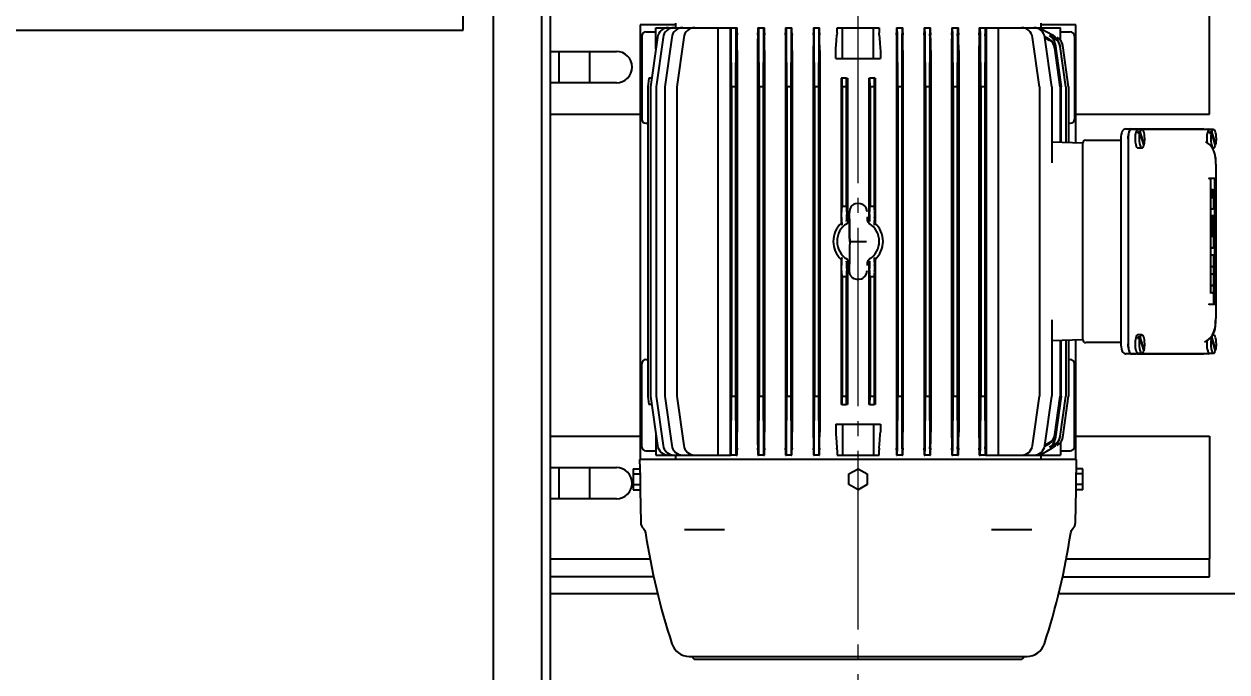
# Model space of a CAD drawing. Header units: millimetres. Extents: x 0 to 55611, y 0 to 32827.
# Drawn here: x 5083 to 5940, y 24090 to 24550 of the extents above; entities that cross this region are included whole.
import ezdxf

# ---------------------------------------------------------------- set-up
doc = ezdxf.new("R2010")
doc.units = ezdxf.units.MM
doc.header["$LTSCALE"] = 10
doc.header["$PDSIZE"] = -1
doc.linetypes.add('SLD-Centrada-trazos-largos', pattern=[19.05, 15.24, -1.27, 1.27, -1.27])
doc.linetypes.add('SLD-Continua', pattern=[0])
doc.layers.add('FIMSA-ACOTACIONES', color=7, linetype='SLD-Continua')
doc.layers.add('STRUC', color=5, linetype='SLD-Continua')
doc.styles.add('1', font='romans.shx', dxfattribs={"height": 125})
doc.dimstyles.new('50', dxfattribs={"dimscale": 0, "dimtxt": 125, "dimasz": 125, "dimexe": 125, "dimexo": 125, "dimgap": 50, "dimtad": 1, "dimdec": 0, "dimlfac": 49.861111, "dimzin": 1, "dimtxsty": '1', "dimcen": 2.5, "dimclrd": 1, "dimclre": 1, "dimadec": 0, "dimazin": 0, "dimtfac": 1, "dimtdec": 0, "dimtmove": 0, "dimatfit": 3, "dimfxl": 1, "dimtzin": 1, "dimarcsym": 0})

# ---------------------------------------------------------------- blocks, each defined once
blk = doc.blocks.new('*D102')
at = {"color": 1, "lineweight": -2, "transparency": 16777216}
for p, q in [((2852.08, 28134.58), (2852.08, 29698.3)), ((14281.61, 24592.91), (14281.61, 29698.3)), ((2977.08, 29573.3), (14156.61, 29573.3))]:
    blk.add_line(p, q, dxfattribs=at)
at = {"color": 1, "transparency": 16777216}
for points in [[(2977.08, 29594.14), (2977.08, 29552.47), (2852.08, 29573.3)], [(14156.61, 29594.14), (14156.61, 29552.47), (14281.61, 29573.3)]]:
    blk.add_solid(points, dxfattribs=at)
at = {"layer": 'Defpoints', "color": 0, "transparency": 16777216}
for p in [(14281.61, 29573.3), (2852.08, 28009.58), (14281.61, 24467.91)]:
    blk.add_point(p, dxfattribs=at)
at = {"color": 0, "transparency": 16777216, "insert": (8566.32, 29748.3), "char_height": 125, "attachment_point": 2, "style": '1'}
blk.add_mtext('11430', dxfattribs=at)

msp = doc.modelspace()

# ---------------------------------------------------------------- linework, layer by layer
at = {"color": 7, "linetype": 'SLD-Continua', "lineweight": 25}
for p, q in [((5395.9, 24546.09), (5395.9, 24766.09)), ((5927.02, 24486.24), (5927.02, 24560.86)), ((4495.9, 24546.09), (5395.9, 24546.09)), ((5522.02, 24549.76), (5522.02, 24240.61)), ((5547.02, 24549.76), (5522.02, 24549.76)), ((5526.02, 24544.76), (5533.02, 24544.76)), ((5533.02, 24532.66), (5533.02, 24547.76)), ((5533.02, 24547.76), (5542.1, 24547.76)), ((5542.1, 24547.76), (5546.1, 24547.76)), ((5546.1, 24547.76), (5552.26, 24547.76)), ((5547.02, 24550.91), (5547.02, 24547.76)), ((5552.26, 24547.76), (5560.8, 24547.76)), ((5560.8, 24547.76), (5577.28, 24547.76)), ((5577.28, 24547.76), (5577.28, 24243.76)), ((5577.28, 24547.76), (5585.85, 24547.76)), ((5585.85, 24547.76), (5585.85, 24243.76)), ((5585.85, 24547.76), (5586.43, 24547.76)), ((5586.43, 24547.76), (5590.22, 24547.76)), ((5590.22, 24547.76), (5590.88, 24547.76)), ((5590.88, 24544.07), (5590.88, 24547.76)), ((5605.56, 24547.76), (5605.56, 24544.07)), ((5605.56, 24547.76), (5606.13, 24547.76)), ((5606.13, 24547.76), (5609.92, 24547.76)), ((5609.92, 24547.76), (5610.38, 24547.76)), ((5610.38, 24544.07), (5610.38, 24547.76)), ((5625.42, 24547.76), (5625.42, 24544.07)), ((5625.42, 24547.76), (5625.83, 24547.76)), ((5625.83, 24547.76), (5629.62, 24547.76)), ((5629.62, 24547.76), (5629.96, 24547.76)), ((5629.96, 24544.07), (5629.96, 24547.76)), ((5645.22, 24547.76), (5645.22, 24544.07)), ((5645.22, 24547.76), (5645.53, 24547.76)), ((5645.53, 24547.76), (5649.32, 24547.76)), ((5649.32, 24547.76), (5649.6, 24547.76)), ((5649.6, 24544.07), (5649.6, 24547.76)), ((5662.04, 24544.07), (5662.04, 24547.76)), ((5662.04, 24547.76), (5666.02, 24547.76)), ((5666.02, 24525.76), (5666.02, 24547.76)), ((5666.02, 24547.76), (5688.02, 24547.76)), ((5688.02, 24525.76), (5688.02, 24547.76)), ((5688.02, 24547.76), (5692.01, 24547.76)), ((5692.01, 24547.76), (5692.01, 24544.07)), ((5704.45, 24547.76), (5704.45, 24544.07)), ((5704.45, 24547.76), (5704.73, 24547.76)), ((5704.73, 24547.76), (5708.52, 24547.76)), ((5708.52, 24547.76), (5708.83, 24547.76)), ((5708.83, 24544.07), (5708.83, 24547.76)), ((5724.09, 24547.76), (5724.09, 24544.07)), ((5724.09, 24547.76), (5724.43, 24547.76)), ((5724.43, 24547.76), (5728.22, 24547.76)), ((5728.22, 24547.76), (5728.63, 24547.76)), ((5728.63, 24544.07), (5728.63, 24547.76)), ((5743.67, 24547.76), (5743.67, 24544.07)), ((5743.67, 24547.76), (5744.13, 24547.76)), ((5744.13, 24547.76), (5747.92, 24547.76)), ((5747.92, 24547.76), (5748.49, 24547.76)), ((5748.49, 24544.07), (5748.49, 24547.76)), ((5763.17, 24547.76), (5763.17, 24544.07)), ((5763.17, 24547.76), (5763.83, 24547.76)), ((5763.83, 24547.76), (5767.62, 24547.76)), ((5767.62, 24547.76), (5768.2, 24547.76)), ((5768.2, 24547.76), (5768.2, 24243.76)), ((5768.2, 24547.76), (5776.77, 24547.76)), ((5776.77, 24547.76), (5776.77, 24243.76)), ((5776.77, 24547.76), (5793.25, 24547.76)), ((5793.25, 24547.76), (5801.99, 24547.76)), ((5802.12, 24547.76), (5806.16, 24547.76)), ((5806.16, 24547.76), (5821.02, 24547.76)), ((5807.02, 24550.91), (5807.02, 24547.76)), ((5832.02, 24549.76), (5807.02, 24549.76)), ((5821.02, 24538.87), (5821.02, 24547.76)), ((5821.02, 24544.76), (5828.02, 24544.76)), ((5832.02, 24465.93), (5832.02, 24549.76)), ((5523.02, 24541.76), (5523.02, 24482.76)), ((5534.18, 24540.87), (5529.24, 24505.76)), ((5538.18, 24540.87), (5533.24, 24505.76)), ((5544.34, 24540.87), (5539.4, 24505.76)), ((5552.88, 24540.87), (5547.94, 24505.76)), ((5586.88, 24505.76), (5586.7, 24540.87)), ((5589.95, 24540.87), (5589.77, 24505.76)), ((5590.88, 24544.07), (5590.89, 24542.77)), ((5605.55, 24542.77), (5605.56, 24544.07)), ((5606.58, 24505.76), (5606.4, 24540.87)), ((5609.65, 24540.87), (5609.47, 24505.76)), ((5610.38, 24544.07), (5610.39, 24542.77)), ((5625.41, 24542.77), (5625.42, 24544.07)), ((5626.28, 24505.76), (5626.1, 24540.87)), ((5629.35, 24540.87), (5629.17, 24505.76)), ((5629.96, 24544.07), (5629.97, 24542.77)), ((5645.21, 24542.77), (5645.22, 24544.07)), ((5645.98, 24505.76), (5645.8, 24540.87)), ((5649.05, 24540.87), (5648.87, 24505.76)), ((5649.6, 24544.07), (5649.6, 24542.77)), ((5662.04, 24544.07), (5661.99, 24542.77)), ((5692.06, 24542.77), (5692.01, 24544.07)), ((5704.45, 24542.77), (5704.45, 24544.07)), ((5705.18, 24505.76), (5705, 24540.87)), ((5708.25, 24540.87), (5708.07, 24505.76)), ((5708.83, 24544.07), (5708.84, 24542.77)), ((5724.08, 24542.77), (5724.09, 24544.07)), ((5724.88, 24505.76), (5724.7, 24540.87)), ((5727.95, 24540.87), (5727.77, 24505.76)), ((5728.63, 24544.07), (5728.63, 24542.77)), ((5743.66, 24542.77), (5743.67, 24544.07)), ((5744.58, 24505.76), (5744.4, 24540.87)), ((5747.65, 24540.87), (5747.47, 24505.76)), ((5748.49, 24544.07), (5748.49, 24542.77)), ((5763.16, 24542.77), (5763.17, 24544.07)), ((5764.28, 24505.76), (5764.1, 24540.87)), ((5767.35, 24540.87), (5767.17, 24505.76)), ((5806.1, 24505.76), (5801.17, 24540.87)), ((5814.84, 24505.76), (5809.91, 24540.87)), ((5809.95, 24540.57), (5813.09, 24538.91)), ((5818.67, 24540.76), (5818.67, 24539.04)), ((5818.96, 24540.59), (5821.02, 24538.87)), ((5831.02, 24541.76), (5831.02, 24482.76)), ((5457.75, 24530.87), (5505.02, 24530.87)), ((5463.91, 24530.87), (5463.91, 24508.64)), ((5486.14, 24508.64), (5486.14, 24530.87)), ((5591.02, 24531.55), (5591.01, 24532.85)), ((5591.02, 24531.55), (5591.02, 24259.96)), ((5605.44, 24532.85), (5605.43, 24531.55)), ((5605.43, 24531.55), (5605.43, 24259.96)), ((5610.5, 24531.55), (5610.49, 24532.85)), ((5610.5, 24531.55), (5610.5, 24259.96)), ((5625.31, 24532.85), (5625.31, 24531.55)), ((5625.31, 24531.55), (5625.31, 24259.96)), ((5630.07, 24531.55), (5630.07, 24532.85)), ((5630.07, 24531.55), (5630.07, 24259.96)), ((5645.11, 24532.85), (5645.11, 24531.55)), ((5645.11, 24531.55), (5645.11, 24259.96)), ((5649.7, 24531.55), (5649.7, 24532.85)), ((5649.7, 24531.55), (5649.7, 24259.96)), ((5661.2, 24531.55), (5661.25, 24532.85)), ((5661.2, 24525.76), (5661.2, 24531.55)), ((5692.8, 24532.85), (5692.84, 24531.55)), ((5692.84, 24531.55), (5692.84, 24525.76)), ((5704.35, 24532.85), (5704.35, 24531.55)), ((5704.35, 24531.55), (5704.35, 24259.96)), ((5708.94, 24531.55), (5708.93, 24532.85)), ((5708.94, 24531.55), (5708.94, 24259.96)), ((5723.98, 24532.85), (5723.98, 24531.55)), ((5723.98, 24531.55), (5723.98, 24259.96)), ((5728.74, 24531.55), (5728.74, 24532.85)), ((5728.74, 24531.55), (5728.74, 24259.96)), ((5743.55, 24532.85), (5743.55, 24531.55)), ((5743.55, 24531.55), (5743.55, 24259.96)), ((5748.62, 24531.55), (5748.61, 24532.85)), ((5748.62, 24531.55), (5748.62, 24259.96)), ((5763.04, 24532.85), (5763.03, 24531.55)), ((5763.03, 24531.55), (5763.03, 24259.96)), ((5816.95, 24533.89), (5817.04, 24533.2)), ((5820.9, 24505.76), (5817.04, 24533.2)), ((5820.75, 24534.86), (5820.81, 24534.44)), ((5824.84, 24505.76), (5820.81, 24534.44)), ((5826.78, 24505.76), (5822.65, 24535.13)), ((5661.2, 24525.76), (5666.02, 24525.76)), ((5666.02, 24525.76), (5688.02, 24525.76)), ((5688.02, 24525.76), (5692.84, 24525.76)), ((5528.11, 24511.76), (5527.27, 24505.76)), ((5530.09, 24511.76), (5528.11, 24511.76)), ((5664.86, 24511.76), (5664.86, 24408.58)), ((5665.65, 24511.76), (5664.86, 24511.76)), ((5665.68, 24505.76), (5665.65, 24511.76)), ((5668.6, 24511.76), (5665.65, 24511.76)), ((5668.6, 24511.76), (5668.57, 24505.76)), ((5668.6, 24511.76), (5669.38, 24511.76)), ((5669.38, 24511.76), (5669.38, 24411.66)), ((5684.67, 24511.76), (5684.67, 24411.66)), ((5684.67, 24511.76), (5685.45, 24511.76)), ((5685.48, 24505.76), (5685.45, 24511.76)), ((5688.4, 24511.76), (5685.45, 24511.76)), ((5688.4, 24511.76), (5688.37, 24505.76)), ((5689.19, 24511.76), (5688.4, 24511.76)), ((5689.19, 24511.76), (5689.19, 24408.58)), ((5505.02, 24508.64), (5457.75, 24508.64)), ((5527.27, 24505.76), (5527.27, 24285.76)), ((5529.24, 24505.76), (5529.24, 24285.76)), ((5533.24, 24505.76), (5533.24, 24285.76)), ((5539.4, 24505.76), (5539.4, 24285.76)), ((5547.94, 24505.76), (5547.94, 24285.76)), ((5586.88, 24505.76), (5586.88, 24285.76)), ((5589.77, 24505.76), (5586.88, 24505.76)), ((5589.77, 24505.76), (5589.77, 24285.76)), ((5609.47, 24505.76), (5606.58, 24505.76)), ((5606.58, 24505.76), (5606.58, 24285.76)), ((5609.47, 24505.76), (5609.47, 24285.76)), ((5629.17, 24505.76), (5626.28, 24505.76)), ((5626.28, 24505.76), (5626.28, 24285.76)), ((5629.17, 24505.76), (5629.17, 24285.76)), ((5648.87, 24505.76), (5645.98, 24505.76)), ((5645.98, 24505.76), (5645.98, 24285.76)), ((5648.87, 24505.76), (5648.87, 24285.76)), ((5665.68, 24505.76), (5665.68, 24420.76)), ((5668.57, 24505.76), (5665.68, 24505.76)), ((5668.57, 24505.76), (5668.57, 24420.76)), ((5685.48, 24505.76), (5685.48, 24420.76)), ((5688.37, 24505.76), (5685.48, 24505.76)), ((5688.37, 24505.76), (5688.37, 24420.76)), ((5708.07, 24505.76), (5705.18, 24505.76)), ((5705.18, 24505.76), (5705.18, 24285.76)), ((5708.07, 24505.76), (5708.07, 24285.76)), ((5727.77, 24505.76), (5724.88, 24505.76)), ((5724.88, 24505.76), (5724.88, 24285.76)), ((5727.77, 24505.76), (5727.77, 24285.76)), ((5744.58, 24505.76), (5744.58, 24285.76)), ((5747.47, 24505.76), (5744.58, 24505.76)), ((5747.47, 24505.76), (5747.47, 24285.76)), ((5767.17, 24505.76), (5764.28, 24505.76)), ((5764.28, 24505.76), (5764.28, 24285.76)), ((5767.17, 24505.76), (5767.17, 24285.76)), ((5806.1, 24505.76), (5806.1, 24285.76)), ((5814.84, 24505.76), (5814.84, 24451.54)), ((5820.9, 24505.76), (5820.9, 24466.32)), ((5821.58, 24505.76), (5820.9, 24505.76)), ((5821.58, 24466.3), (5821.58, 24505.76)), ((5824.84, 24505.76), (5824.84, 24466.18)), ((5826.78, 24505.76), (5826.78, 24466.11)), ((5457.75, 24486.24), (5522.02, 24486.24)), ((5832.02, 24486.24), (5927.02, 24486.24)), ((5526.02, 24479.76), (5527.27, 24479.76)), ((5826.78, 24479.76), (5828.02, 24479.76)), ((5839.02, 24467.76), (5864.02, 24467.76)), ((5864.02, 24468.76), (5864.02, 24322.76)), ((5867.57, 24475.76), (5871.37, 24475.76)), ((5869.21, 24468.76), (5869.21, 24322.76)), ((5869.24, 24468.66), (5869.24, 24322.86)), ((5871.37, 24475.76), (5922.36, 24475.76)), ((5871.4, 24475.66), (5875.02, 24475.66)), ((5875.02, 24475.66), (5875.58, 24475.66)), ((5875.58, 24475.66), (5923.93, 24475.66)), ((5876.01, 24472.79), (5877.44, 24472.79)), ((5879.01, 24475.26), (5876.16, 24475.26)), ((5876.34, 24473.85), (5877.77, 24473.85)), ((5876.67, 24472.79), (5876.34, 24473.85)), ((5877.44, 24472.79), (5880.26, 24463.66)), ((5880.59, 24464.72), (5877.77, 24473.85)), ((5922.73, 24475.66), (5922.36, 24475.76)), ((5923.93, 24475.66), (5925.94, 24475.66)), ((5926.24, 24475.6), (5925.94, 24475.66)), ((5927, 24472.79), (5928.43, 24472.79)), ((5927.15, 24475.24), (5927.07, 24475.25)), ((5930, 24475.26), (5927.15, 24475.26)), ((5927.33, 24473.85), (5928.75, 24473.85)), ((5927.65, 24472.79), (5927.33, 24473.85)), ((5928.43, 24472.79), (5931.25, 24463.66)), ((5931.58, 24464.72), (5928.75, 24473.85)), ((5814.84, 24466.53), (5837.02, 24465.76)), ((5837.02, 24450.76), (5837.02, 24465.76)), ((5876.16, 24462.26), (5879.01, 24462.26)), ((5879.93, 24464.72), (5880.59, 24464.72)), ((5924.62, 24466.62), (5924.61, 24466.58)), ((5929.08, 24462.26), (5930, 24462.26)), ((5930.92, 24464.72), (5931.58, 24464.72)), ((5837.02, 24340.76), (5837.02, 24450.76)), ((5931.61, 24450.69), (5931.61, 24340.82)), ((5927.51, 24440.49), (5927.09, 24440.49)), ((5930.36, 24440.49), (5927.79, 24440.49)), ((5927.98, 24358.59), (5927.98, 24440.01)), ((5930.84, 24351.5), (5930.84, 24440.01)), ((5928.68, 24426.57), (5928.68, 24432.93)), ((5929.25, 24432.43), (5928.68, 24432.43)), ((5928.68, 24427.07), (5929.25, 24427.07)), ((5928.75, 24427.07), (5928.75, 24432.43)), ((5930.14, 24419.48), (5930.14, 24432.93)), ((5665.27, 24412.9), (5665.27, 24416.46)), ((5665.42, 24420.76), (5665.68, 24420.76)), ((5665.68, 24420.76), (5668.57, 24420.76)), ((5668.57, 24420.76), (5668.83, 24420.76)), ((5668.98, 24416.46), (5668.98, 24414.92)), ((5685.07, 24414.92), (5685.07, 24416.46)), ((5685.22, 24420.76), (5685.48, 24420.76)), ((5685.48, 24420.76), (5688.37, 24420.76)), ((5688.37, 24420.76), (5688.63, 24420.76)), ((5688.78, 24416.46), (5688.78, 24412.9)), ((5927.98, 24419.01), (5929.67, 24419.01)), ((5668.92, 24408.21), (5668.39, 24407.75)), ((5668.84, 24409.86), (5669.38, 24411.66)), ((5670.4, 24412.01), (5669.38, 24411.66)), ((5670.69, 24414.84), (5670.66, 24414.88)), ((5683.72, 24413.22), (5683.77, 24411)), ((5683.74, 24412.44), (5683.73, 24412.88)), ((5683.77, 24410.85), (5683.74, 24412.44)), ((5684.67, 24411.66), (5683.75, 24411.98)), ((5684.67, 24411.66), (5685.21, 24409.86)), ((5685.13, 24408.21), (5685.66, 24407.75)), ((5928.97, 24413.91), (5927.98, 24413.91)), ((5929.67, 24413.91), (5929.25, 24413.91)), ((5929.44, 24398.85), (5929.44, 24413.43)), ((5930.14, 24391.76), (5930.14, 24413.43)), ((5928.68, 24398.85), (5928.68, 24406.35)), ((5671.03, 24395.76), (5683.02, 24395.76)), ((5927.98, 24391.29), (5929.67, 24391.29)), ((5664.86, 24382.93), (5664.86, 24279.76)), ((5668.39, 24383.76), (5668.92, 24383.3)), ((5685.66, 24383.76), (5685.13, 24383.3)), ((5689.19, 24382.93), (5689.19, 24279.76)), ((5929.67, 24385.93), (5927.98, 24385.93)), ((5930.14, 24351.5), (5930.14, 24385.45)), ((5665.27, 24375.06), (5665.27, 24378.62)), ((5669.38, 24379.86), (5668.84, 24381.66)), ((5668.98, 24376.59), (5668.98, 24375.06)), ((5669.38, 24379.86), (5670.39, 24379.51)), ((5669.38, 24379.86), (5669.38, 24279.76)), ((5683.73, 24378.63), (5683.74, 24379.14)), ((5683.74, 24379.14), (5683.77, 24380.51)), ((5683.75, 24379.54), (5684.67, 24379.86)), ((5685.21, 24381.66), (5684.67, 24379.86)), ((5684.67, 24379.86), (5684.67, 24279.76)), ((5685.07, 24375.06), (5685.07, 24376.59)), ((5688.78, 24378.62), (5688.78, 24375.06)), ((5927.98, 24377.87), (5929.25, 24377.87)), ((5665.42, 24370.76), (5665.68, 24370.76)), ((5665.68, 24370.76), (5665.68, 24285.76)), ((5665.68, 24370.76), (5668.57, 24370.76)), ((5668.57, 24370.76), (5668.57, 24285.76)), ((5668.57, 24370.76), (5668.83, 24370.76)), ((5685.22, 24370.76), (5685.48, 24370.76)), ((5685.48, 24370.76), (5685.48, 24285.76)), ((5685.48, 24370.76), (5688.37, 24370.76)), ((5688.37, 24370.76), (5688.37, 24285.76)), ((5688.37, 24370.76), (5688.63, 24370.76)), ((5929.25, 24372.51), (5927.98, 24372.51)), ((5927.98, 24364.45), (5929.25, 24364.45)), ((5929.25, 24359.09), (5927.98, 24359.09)), ((5927.09, 24351.03), (5929.67, 24351.03)), ((5929.94, 24351.03), (5930.36, 24351.03)), ((5814.84, 24339.97), (5814.84, 24285.76)), ((5837.02, 24325.76), (5837.02, 24340.76)), ((5837.02, 24325.76), (5814.84, 24324.98)), ((5820.9, 24325.19), (5820.9, 24285.76)), ((5821.58, 24285.76), (5821.58, 24325.22)), ((5824.84, 24325.33), (5824.84, 24285.76)), ((5826.78, 24325.4), (5826.78, 24285.76)), ((5832.02, 24240.61), (5832.02, 24325.58)), ((5864.02, 24323.76), (5839.02, 24323.76)), ((5876.01, 24326.79), (5877.44, 24326.79)), ((5879.01, 24329.26), (5876.16, 24329.26)), ((5876.34, 24327.85), (5877.77, 24327.85)), ((5876.67, 24326.79), (5876.34, 24327.85)), ((5877.44, 24326.79), (5880.26, 24317.66)), ((5880.59, 24318.72), (5877.77, 24327.85)), ((5924.52, 24324.88), (5924.52, 24324.83)), ((5924.62, 24324.95), (5924.62, 24324.9)), ((5927.34, 24326.79), (5928.43, 24326.79)), ((5927.65, 24326.79), (5927.58, 24327.04)), ((5928.34, 24327.85), (5928.75, 24327.85)), ((5928.43, 24326.79), (5931.25, 24317.66)), ((5931.58, 24318.72), (5928.75, 24327.85)), ((5930, 24329.26), (5929.42, 24329.26)), ((5871.37, 24315.76), (5867.57, 24315.76)), ((5871.37, 24315.76), (5874.87, 24315.76)), ((5875.02, 24315.86), (5871.4, 24315.86)), ((5875.58, 24315.86), (5875.02, 24315.86)), ((5923.93, 24315.86), (5875.58, 24315.86)), ((5875.72, 24315.76), (5922.36, 24315.76)), ((5876.16, 24316.26), (5879.01, 24316.26)), ((5879.93, 24318.72), (5880.59, 24318.72)), ((5922.36, 24315.76), (5922.73, 24315.86)), ((5925.94, 24315.86), (5923.93, 24315.86)), ((5925.94, 24315.86), (5926.24, 24315.91)), ((5927.07, 24316.26), (5927.15, 24316.28)), ((5927.15, 24316.26), (5930, 24316.26)), ((5930.92, 24318.72), (5931.58, 24318.72)), ((5523.02, 24249.76), (5523.02, 24308.76)), ((5526.02, 24311.76), (5527.27, 24311.76)), ((5826.78, 24311.76), (5828.02, 24311.76)), ((5831.02, 24249.76), (5831.02, 24308.76)), ((5527.27, 24285.76), (5528.11, 24279.76)), ((5530.09, 24279.76), (5528.11, 24279.76)), ((5529.24, 24285.76), (5534.18, 24250.64)), ((5533.24, 24285.76), (5538.18, 24250.64)), ((5539.4, 24285.76), (5544.34, 24250.64)), ((5547.94, 24285.76), (5552.88, 24250.64)), ((5586.7, 24250.64), (5586.88, 24285.76)), ((5586.88, 24285.76), (5589.77, 24285.76)), ((5589.77, 24285.76), (5589.95, 24250.64)), ((5606.4, 24250.64), (5606.58, 24285.76)), ((5606.58, 24285.76), (5609.47, 24285.76)), ((5609.47, 24285.76), (5609.65, 24250.64)), ((5626.1, 24250.64), (5626.28, 24285.76)), ((5626.28, 24285.76), (5629.17, 24285.76)), ((5629.17, 24285.76), (5629.35, 24250.64)), ((5645.8, 24250.64), (5645.98, 24285.76)), ((5645.98, 24285.76), (5648.87, 24285.76)), ((5648.87, 24285.76), (5649.05, 24250.64)), ((5665.65, 24279.76), (5664.86, 24279.76)), ((5665.65, 24279.76), (5665.68, 24285.76)), ((5665.65, 24279.76), (5668.6, 24279.76)), ((5665.68, 24285.76), (5668.57, 24285.76)), ((5668.57, 24285.76), (5668.6, 24279.76)), ((5669.38, 24279.76), (5668.6, 24279.76)), ((5685.45, 24279.76), (5684.67, 24279.76)), ((5685.45, 24279.76), (5685.48, 24285.76)), ((5685.45, 24279.76), (5688.4, 24279.76)), ((5685.48, 24285.76), (5688.37, 24285.76)), ((5688.37, 24285.76), (5688.4, 24279.76)), ((5689.19, 24279.76), (5688.4, 24279.76)), ((5705, 24250.64), (5705.18, 24285.76)), ((5705.18, 24285.76), (5708.07, 24285.76)), ((5708.07, 24285.76), (5708.25, 24250.64)), ((5724.7, 24250.64), (5724.88, 24285.76)), ((5724.88, 24285.76), (5727.77, 24285.76)), ((5727.77, 24285.76), (5727.95, 24250.64)), ((5744.4, 24250.64), (5744.58, 24285.76)), ((5744.58, 24285.76), (5747.47, 24285.76)), ((5747.47, 24285.76), (5747.65, 24250.64)), ((5764.1, 24250.64), (5764.28, 24285.76)), ((5764.28, 24285.76), (5767.17, 24285.76)), ((5767.17, 24285.76), (5767.35, 24250.64)), ((5801.17, 24250.64), (5806.1, 24285.76)), ((5809.91, 24250.64), (5814.84, 24285.76)), ((5817.04, 24258.31), (5820.9, 24285.76)), ((5820.81, 24257.08), (5824.84, 24285.76)), ((5820.9, 24285.76), (5821.58, 24285.76)), ((5822.65, 24256.38), (5826.78, 24285.76)), ((5661.2, 24265.76), (5661.2, 24259.96)), ((5661.2, 24265.76), (5666.02, 24265.76)), ((5666.02, 24265.76), (5666.02, 24243.76)), ((5666.02, 24265.76), (5688.02, 24265.76)), ((5688.02, 24265.76), (5688.02, 24243.76)), ((5688.02, 24265.76), (5692.84, 24265.76)), ((5692.84, 24265.76), (5692.84, 24259.96)), ((5457.75, 24257.27), (5522.02, 24257.27)), ((5533.02, 24258.86), (5533.02, 24243.76)), ((5591.01, 24258.67), (5591.02, 24259.96)), ((5605.43, 24259.96), (5605.44, 24258.67)), ((5610.49, 24258.67), (5610.5, 24259.96)), ((5625.31, 24259.96), (5625.31, 24258.67)), ((5630.07, 24258.67), (5630.07, 24259.96)), ((5645.11, 24259.96), (5645.11, 24258.67)), ((5649.7, 24258.67), (5649.7, 24259.96)), ((5661.2, 24259.96), (5661.25, 24258.67)), ((5692.8, 24258.67), (5692.84, 24259.96)), ((5704.35, 24259.96), (5704.35, 24258.67)), ((5708.93, 24258.67), (5708.94, 24259.96)), ((5723.98, 24259.96), (5723.98, 24258.67)), ((5728.74, 24258.67), (5728.74, 24259.96)), ((5743.55, 24259.96), (5743.55, 24258.67)), ((5748.61, 24258.67), (5748.62, 24259.96)), ((5763.03, 24259.96), (5763.04, 24258.67)), ((5817.04, 24258.31), (5816.95, 24257.62)), ((5820.81, 24257.08), (5820.75, 24256.65)), ((5832.02, 24257.27), (5927.02, 24257.27)), ((5927.02, 24257.27), (5927.02, 24182.66)), ((5526.02, 24246.76), (5533.02, 24246.76)), ((5590.89, 24248.74), (5590.88, 24247.45)), ((5590.88, 24243.76), (5590.88, 24247.45)), ((5605.56, 24247.45), (5605.55, 24248.74)), ((5605.56, 24247.45), (5605.56, 24243.76)), ((5610.39, 24248.74), (5610.38, 24247.45)), ((5610.38, 24243.76), (5610.38, 24247.45)), ((5625.42, 24247.45), (5625.41, 24248.74)), ((5625.42, 24247.45), (5625.42, 24243.76)), ((5629.97, 24248.74), (5629.96, 24247.45)), ((5629.96, 24243.76), (5629.96, 24247.45)), ((5645.22, 24247.45), (5645.21, 24248.74)), ((5645.22, 24247.45), (5645.22, 24243.76)), ((5649.6, 24248.74), (5649.6, 24247.45)), ((5649.6, 24243.76), (5649.6, 24247.45)), ((5662.04, 24247.45), (5661.99, 24248.74)), ((5662.04, 24247.45), (5662.04, 24243.76)), ((5692.06, 24248.74), (5692.01, 24247.45)), ((5692.01, 24243.76), (5692.01, 24247.45)), ((5704.45, 24247.45), (5704.45, 24248.74)), ((5704.45, 24247.45), (5704.45, 24243.76)), ((5708.84, 24248.74), (5708.83, 24247.45)), ((5708.83, 24243.76), (5708.83, 24247.45)), ((5724.09, 24247.45), (5724.08, 24248.74)), ((5724.09, 24247.45), (5724.09, 24243.76)), ((5728.63, 24248.74), (5728.63, 24247.45)), ((5728.63, 24243.76), (5728.63, 24247.45)), ((5743.67, 24247.45), (5743.66, 24248.74)), ((5743.67, 24247.45), (5743.67, 24243.76)), ((5748.49, 24248.74), (5748.49, 24247.45)), ((5748.49, 24243.76), (5748.49, 24247.45)), ((5763.17, 24247.45), (5763.16, 24248.74)), ((5763.17, 24247.45), (5763.17, 24243.76)), ((5813.09, 24252.6), (5809.95, 24250.94)), ((5818.67, 24250.75), (5818.67, 24252.47)), ((5821.02, 24252.65), (5818.96, 24250.92)), ((5821.02, 24252.65), (5821.02, 24243.76)), ((5821.02, 24246.76), (5828.02, 24246.76)), ((5521.52, 24240.61), (5521.64, 24234.11)), ((5544.22, 24240.61), (5521.52, 24240.61)), ((5533.02, 24243.76), (5542.1, 24243.76)), ((5542.1, 24243.76), (5546.1, 24243.76)), ((5584.48, 24240.61), (5544.22, 24240.61)), ((5546.1, 24243.76), (5552.26, 24243.76)), ((5547.02, 24243.76), (5547.02, 24240.61)), ((5552.26, 24243.76), (5560.8, 24243.76)), ((5560.8, 24243.76), (5577.28, 24243.76)), ((5577.28, 24243.76), (5585.85, 24243.76)), ((5769.56, 24240.61), (5584.48, 24240.61)), ((5585.85, 24243.76), (5586.43, 24243.76)), ((5590.22, 24243.76), (5586.43, 24243.76)), ((5590.22, 24243.76), (5590.88, 24243.76)), ((5605.56, 24243.76), (5606.13, 24243.76)), ((5609.92, 24243.76), (5606.13, 24243.76)), ((5609.92, 24243.76), (5610.38, 24243.76)), ((5625.42, 24243.76), (5625.83, 24243.76)), ((5629.62, 24243.76), (5625.83, 24243.76)), ((5629.62, 24243.76), (5629.96, 24243.76)), ((5645.22, 24243.76), (5645.53, 24243.76)), ((5649.32, 24243.76), (5645.53, 24243.76)), ((5649.32, 24243.76), (5649.6, 24243.76)), ((5662.04, 24243.76), (5666.02, 24243.76)), ((5666.02, 24243.76), (5688.02, 24243.76)), ((5688.02, 24243.76), (5692.01, 24243.76)), ((5704.45, 24243.76), (5704.73, 24243.76)), ((5708.52, 24243.76), (5704.73, 24243.76)), ((5708.52, 24243.76), (5708.83, 24243.76)), ((5724.09, 24243.76), (5724.43, 24243.76)), ((5728.22, 24243.76), (5724.43, 24243.76)), ((5728.22, 24243.76), (5728.63, 24243.76)), ((5743.67, 24243.76), (5744.13, 24243.76)), ((5747.92, 24243.76), (5744.13, 24243.76)), ((5747.92, 24243.76), (5748.49, 24243.76)), ((5763.17, 24243.76), (5763.83, 24243.76)), ((5767.62, 24243.76), (5763.83, 24243.76)), ((5767.62, 24243.76), (5768.2, 24243.76)), ((5768.2, 24243.76), (5776.77, 24243.76)), ((5809.83, 24240.61), (5769.56, 24240.61)), ((5776.77, 24243.76), (5793.25, 24243.76)), ((5793.25, 24243.76), (5801.99, 24243.76)), ((5802.12, 24243.76), (5806.16, 24243.76)), ((5806.16, 24243.76), (5821.02, 24243.76)), ((5807.02, 24243.76), (5807.02, 24240.61)), ((5832.52, 24240.61), (5809.83, 24240.61)), ((5832.41, 24234.11), (5832.52, 24240.61)), ((5457.75, 24234.87), (5505.02, 24234.87)), ((5463.91, 24234.87), (5463.91, 24212.64)), ((5486.14, 24212.64), (5486.14, 24234.87)), ((5517.02, 24234.11), (5517.02, 24230.36)), ((5517.02, 24234.11), (5521.64, 24234.11)), ((5517.02, 24230.36), (5521.81, 24230.36)), ((5517.02, 24230.36), (5517.02, 24222.85)), ((5670.52, 24230.36), (5677.02, 24234.11)), ((5670.52, 24222.85), (5670.52, 24230.36)), ((5677.02, 24234.11), (5683.52, 24230.36)), ((5683.52, 24230.36), (5683.52, 24222.85)), ((5837.02, 24230.36), (5832.24, 24230.36)), ((5837.02, 24234.11), (5832.41, 24234.11)), ((5837.02, 24230.36), (5837.02, 24234.11)), ((5837.02, 24222.85), (5837.02, 24230.36)), ((5517.02, 24222.85), (5521.94, 24222.85)), ((5517.02, 24222.85), (5517.02, 24219.1)), ((5677.02, 24219.1), (5670.52, 24222.85)), ((5683.52, 24222.85), (5677.02, 24219.1)), ((5837.02, 24222.85), (5832.11, 24222.85)), ((5837.02, 24219.1), (5837.02, 24222.85)), ((5505.02, 24212.64), (5457.75, 24212.64)), ((5517.02, 24219.1), (5521.9, 24219.1)), ((5521.9, 24219.1), (5522.31, 24195.76)), ((5831.74, 24195.76), (5832.15, 24219.1)), ((5837.02, 24219.1), (5832.15, 24219.1)), ((5582.01, 24190.61), (5553.41, 24190.61)), ((5800.64, 24190.61), (5772.04, 24190.61)), ((5927.02, 24182.66), (5927.02, 24169.96)), ((5457.75, 24169.96), (5528.88, 24169.96)), ((5825.17, 24169.96), (5927.02, 24169.96)), ((5927.02, 24157.26), (5927.02, 24169.96)), ((5531.47, 24157.26), (5457.75, 24157.26)), ((5822.58, 24157.26), (5927.02, 24157.26)), ((5457.75, 24145.41), (5534.21, 24145.41)), ((5819.83, 24145.41), (5947.02, 24145.41)), ((5556.84, 24100.61), (5797.21, 24100.61)), ((5559.13, 24100.09), (5558.99, 24100.61)), ((5794.92, 24100.09), (5795.06, 24100.61)), ((5561.06, 24098.61), (5792.99, 24098.61))]:
    msp.add_line(p, q, dxfattribs=at)
at = {"color": 7, "linetype": 'SLD-Continua', "lineweight": 25, "flags": 128}
for points in [[(5806.16, 24547.76), (5811.29, 24544.89), (5815.33, 24542.64)], [(5591.01, 24532.85), (5590.94, 24538.4), (5590.89, 24542.77)], [(5605.55, 24542.77), (5605.49, 24537.21), (5605.44, 24532.85)], [(5610.49, 24532.85), (5610.43, 24538.4), (5610.39, 24542.77)], [(5625.41, 24542.77), (5625.36, 24537.21), (5625.31, 24532.85)], [(5630.07, 24532.85), (5630.01, 24538.4), (5629.97, 24542.77)], [(5645.21, 24542.77), (5645.16, 24537.21), (5645.11, 24532.85)], [(5649.7, 24532.85), (5649.64, 24538.4), (5649.6, 24542.77)], [(5661.25, 24532.85), (5661.67, 24538.4), (5661.99, 24542.77)], [(5692.06, 24542.77), (5692.47, 24537.21), (5692.8, 24532.85)], [(5704.45, 24542.77), (5704.39, 24537.21), (5704.35, 24532.85)], [(5708.93, 24532.85), (5708.88, 24538.4), (5708.84, 24542.77)], [(5724.08, 24542.77), (5724.03, 24537.21), (5723.98, 24532.85)], [(5728.74, 24532.85), (5728.68, 24538.4), (5728.63, 24542.77)], [(5743.66, 24542.77), (5743.6, 24537.21), (5743.55, 24532.85)], [(5748.61, 24532.85), (5748.54, 24538.4), (5748.49, 24542.77)], [(5763.16, 24542.77), (5763.09, 24537.21), (5763.04, 24532.85)], [(5813.02, 24539.63), (5811.29, 24540.58), (5809.94, 24541.33)], [(5813.2, 24542.12), (5815.34, 24540.92), (5817.03, 24539.98)], [(5816.98, 24540.42), (5815.18, 24541.45), (5813.76, 24542.26)], [(5815.33, 24542.64), (5817.27, 24541.11), (5818.67, 24539.04)], [(5817.21, 24536.32), (5819.66, 24519.21), (5821.58, 24505.76)], [(5818.67, 24540.76), (5818.83, 24540.67), (5818.96, 24540.59)], [(5818.67, 24540.76), (5818.83, 24540.67), (5818.96, 24540.59)], [(5867.57, 24475.76), (5866.73, 24475.61), (5866.05, 24475.25), (5865.51, 24474.74), (5865.05, 24474.06), (5864.64, 24473.11), (5864.3, 24471.82), (5864.1, 24470.45), (5864.03, 24469.13), (5864.02, 24468.76)], [(5871.37, 24475.76), (5870.95, 24475.62), (5870.55, 24475.22), (5870.17, 24474.58), (5869.84, 24473.71), (5869.57, 24472.65), (5869.37, 24471.44), (5869.25, 24470.12), (5869.21, 24468.76)], [(5869.24, 24468.66), (5869.28, 24470.02), (5869.41, 24471.34), (5869.61, 24472.55), (5869.87, 24473.61), (5870.2, 24474.48), (5870.58, 24475.12), (5870.98, 24475.52), (5871.4, 24475.66)], [(5876.16, 24475.26), (5875.39, 24474.76), (5874.74, 24473.35), (5874.3, 24471.24), (5874.15, 24468.76)], [(5877, 24468.76), (5877.07, 24467.16), (5877.25, 24465.65), (5877.54, 24464.34), (5877.92, 24463.3), (5878.37, 24462.6), (5878.86, 24462.28), (5879.36, 24462.35), (5879.83, 24462.82), (5880.26, 24463.66)], [(5881.02, 24468.76), (5880.96, 24470.36), (5880.78, 24471.86), (5880.49, 24473.17), (5880.11, 24474.21), (5879.66, 24474.91), (5879.17, 24475.24), (5878.67, 24475.16), (5878.19, 24474.69), (5877.77, 24473.85)], [(5927.3, 24475.26), (5927.02, 24475.43), (5926.24, 24475.63)], [(5927.99, 24468.76), (5928.05, 24467.16), (5928.24, 24465.65), (5928.53, 24464.34), (5928.91, 24463.3), (5929.36, 24462.6), (5929.85, 24462.28), (5930.34, 24462.35), (5930.82, 24462.82), (5931.25, 24463.66)], [(5932.01, 24468.76), (5931.95, 24470.36), (5931.77, 24471.86), (5931.47, 24473.17), (5931.09, 24474.21), (5930.64, 24474.91), (5930.16, 24475.24), (5929.66, 24475.16), (5929.18, 24474.69), (5928.75, 24473.85)], [(5874.61, 24464.6), (5874.97, 24463.52), (5875.4, 24462.74), (5875.87, 24462.32), (5876.16, 24462.26)], [(5931.57, 24450.69), (5931.52, 24453.03), (5931.33, 24455.41), (5930.85, 24458.05), (5930.13, 24460.24), (5928.93, 24462.54), (5927.1, 24464.77), (5924.53, 24466.64)], [(5927.09, 24440.49), (5927.07, 24440.49), (5927.06, 24440.49)], [(5927.12, 24440.49), (5927.1, 24440.49), (5927.09, 24440.49)], [(5670.66, 24414.87), (5670.65, 24415.13), (5670.59, 24416.39), (5670.53, 24416.86), (5670.47, 24416.52), (5670.4, 24415.38), (5670.34, 24413.49), (5670.28, 24410.93)], [(5683.48, 24416.83), (5683.28, 24418.03), (5683.04, 24418.95), (5682.78, 24419.61), (5682.5, 24420.09), (5682.24, 24420.44), (5682.18, 24420.51), (5682.12, 24420.58), (5682, 24420.71), (5681.34, 24421.31), (5680.27, 24421.99), (5678.68, 24422.57), (5676.73, 24422.75), (5675, 24422.47), (5673.64, 24421.9), (5673.1, 24421.56), (5672.62, 24421.16), (5671.82, 24420.17), (5671.23, 24418.77), (5670.8, 24416.71), (5670.64, 24415.32)], [(5664.86, 24408.58), (5665.17, 24407.81), (5665.41, 24407.2)], [(5670.28, 24411.02), (5669.83, 24409.37), (5668.92, 24408.18)], [(5670.66, 24414.88), (5670.69, 24414.05), (5670.73, 24412.85), (5670.78, 24411.22), (5670.83, 24409.1), (5670.88, 24406.48), (5670.94, 24403.35), (5671, 24399.75), (5671.06, 24395.76)], [(5671.03, 24395.76), (5670.97, 24399.78), (5670.9, 24403.66), (5670.84, 24407.27), (5670.78, 24410.47), (5670.72, 24413.12), (5670.68, 24414.32)], [(5685.13, 24408.18), (5684.22, 24409.38), (5683.77, 24411.02)], [(5688.64, 24407.2), (5688.95, 24407.98), (5689.19, 24408.58)], [(5671.06, 24395.76), (5671, 24391.76), (5670.94, 24388.16), (5670.88, 24385.03), (5670.83, 24382.41), (5670.78, 24380.3), (5670.73, 24378.67), (5670.69, 24377.47), (5670.66, 24376.64)], [(5671.03, 24395.76), (5670.97, 24391.74), (5670.9, 24387.85), (5670.84, 24384.24), (5670.78, 24381.04), (5670.72, 24378.39), (5670.68, 24377.19)], [(5665.41, 24384.32), (5665.1, 24383.54), (5664.86, 24382.93)], [(5668.92, 24383.33), (5669.83, 24382.14), (5670.28, 24380.49)], [(5683.77, 24380.49), (5684.22, 24382.14), (5685.13, 24383.33)], [(5689.19, 24382.93), (5688.88, 24383.7), (5688.64, 24384.32)], [(5670.66, 24376.62), (5670.65, 24376.39), (5670.59, 24375.12), (5670.53, 24374.65), (5670.47, 24374.99), (5670.4, 24376.13), (5670.34, 24378.02), (5670.28, 24380.58)], [(5670.62, 24375.67), (5670.62, 24375.6), (5670.75, 24374.31), (5670.95, 24373.08), (5671.16, 24372.26), (5671.38, 24371.71), (5671.56, 24371.41), (5671.74, 24371.16), (5671.83, 24371.05), (5671.92, 24370.94), (5672.15, 24370.7), (5672.85, 24370.1), (5674.02, 24369.41), (5675.76, 24368.87), (5677.74, 24368.79), (5679.52, 24369.21), (5680.28, 24369.55), (5680.95, 24369.97), (5681.56, 24370.48), (5682.11, 24371.1), (5682.97, 24372.79), (5683.45, 24374.99)], [(5683.74, 24379.14), (5683.76, 24380.05), (5683.77, 24380.67)], [(5929.22, 24377.87), (5929.24, 24377.87), (5929.25, 24377.87)], [(5929.25, 24377.87), (5929.26, 24377.87), (5929.27, 24377.87)], [(5929.22, 24372.51), (5929.24, 24372.51), (5929.25, 24372.51)], [(5929.25, 24372.51), (5929.26, 24372.51), (5929.27, 24372.51)], [(5929.25, 24364.45), (5929.23, 24364.45), (5929.22, 24364.45)], [(5929.25, 24359.09), (5929.23, 24359.09), (5929.22, 24359.09)], [(5929.27, 24364.45), (5929.26, 24364.45), (5929.25, 24364.45)], [(5929.27, 24359.09), (5929.26, 24359.09), (5929.25, 24359.09)], [(5927.09, 24351.03), (5927.07, 24351.03), (5927.06, 24351.03)], [(5927.09, 24351.03), (5927.1, 24351.03), (5927.12, 24351.03)], [(5924.74, 24325.01), (5926.39, 24326.02), (5928, 24327.54), (5929.27, 24329.37), (5930.22, 24331.43), (5930.86, 24333.65), (5931.26, 24336), (5931.48, 24338.41), (5931.57, 24340.82)], [(5864.02, 24322.76), (5864.04, 24322.02), (5864.15, 24320.65), (5864.37, 24319.36), (5864.72, 24318.17), (5865.29, 24317.06), (5865.83, 24316.44), (5866.5, 24316), (5867.3, 24315.77), (5867.57, 24315.76)], [(5869.21, 24322.76), (5869.25, 24321.39), (5869.37, 24320.08), (5869.57, 24318.87), (5869.84, 24317.81), (5870.17, 24316.94), (5870.55, 24316.29), (5870.95, 24315.89), (5871.37, 24315.76)], [(5871.4, 24315.86), (5870.98, 24315.99), (5870.58, 24316.39), (5870.2, 24317.04), (5869.87, 24317.91), (5869.61, 24318.97), (5869.41, 24320.18), (5869.28, 24321.49), (5869.24, 24322.86)], [(5874.15, 24322.76), (5874.3, 24320.27), (5874.74, 24318.16), (5875.39, 24316.75), (5876.16, 24316.26)], [(5876.16, 24329.26), (5875.87, 24329.19), (5875.4, 24328.77), (5874.97, 24328), (5874.61, 24326.91)], [(5877, 24322.76), (5877.07, 24321.16), (5877.25, 24319.65), (5877.54, 24318.34), (5877.92, 24317.3), (5878.37, 24316.6), (5878.86, 24316.28), (5879.36, 24316.35), (5879.83, 24316.82), (5880.26, 24317.66)], [(5881.02, 24322.76), (5880.96, 24324.36), (5880.78, 24325.86), (5880.49, 24327.17), (5880.11, 24328.21), (5879.66, 24328.91), (5879.17, 24329.24), (5878.67, 24329.16), (5878.19, 24328.69), (5877.77, 24327.85)], [(5927.99, 24322.76), (5928.05, 24321.16), (5928.24, 24319.65), (5928.53, 24318.34), (5928.91, 24317.3), (5929.36, 24316.6), (5929.85, 24316.28), (5930.34, 24316.35), (5930.82, 24316.82), (5931.25, 24317.66)], [(5932.01, 24322.76), (5931.95, 24324.36), (5931.77, 24325.86), (5931.47, 24327.17), (5931.09, 24328.21), (5930.64, 24328.91), (5930.16, 24329.24), (5929.66, 24329.16), (5929.18, 24328.69), (5928.75, 24327.85)], [(5926.24, 24315.88), (5927.02, 24316.08), (5927.3, 24316.26)], [(5821.58, 24285.76), (5819.13, 24268.64), (5817.21, 24255.19)], [(5590.89, 24248.74), (5590.96, 24254.3), (5591.01, 24258.67)], [(5605.44, 24258.67), (5605.5, 24253.11), (5605.55, 24248.74)], [(5610.39, 24248.74), (5610.45, 24254.3), (5610.49, 24258.67)], [(5625.31, 24258.67), (5625.37, 24253.11), (5625.41, 24248.74)], [(5629.97, 24248.74), (5630.02, 24254.3), (5630.07, 24258.67)], [(5645.11, 24258.67), (5645.17, 24253.11), (5645.21, 24248.74)], [(5649.6, 24248.74), (5649.65, 24254.3), (5649.7, 24258.67)], [(5661.25, 24258.67), (5661.67, 24253.11), (5661.99, 24248.74)], [(5692.06, 24248.74), (5692.47, 24254.3), (5692.8, 24258.67)], [(5704.35, 24258.67), (5704.41, 24253.11), (5704.45, 24248.74)], [(5708.84, 24248.74), (5708.89, 24254.3), (5708.93, 24258.67)], [(5723.98, 24258.67), (5724.04, 24253.11), (5724.08, 24248.74)], [(5728.63, 24248.74), (5728.69, 24254.3), (5728.74, 24258.67)], [(5743.55, 24258.67), (5743.61, 24253.11), (5743.66, 24248.74)], [(5748.49, 24248.74), (5748.56, 24254.3), (5748.61, 24258.67)], [(5763.04, 24258.67), (5763.11, 24253.11), (5763.16, 24248.74)], [(5806.16, 24243.76), (5811.29, 24246.62), (5815.33, 24248.88)], [(5809.94, 24250.19), (5811.66, 24251.14), (5813.02, 24251.88)], [(5817.03, 24251.53), (5814.89, 24250.33), (5813.2, 24249.39)], [(5813.76, 24249.26), (5815.57, 24250.29), (5816.98, 24251.09)], [(5818.67, 24252.47), (5817.27, 24250.4), (5815.33, 24248.88)], [(5818.67, 24250.75), (5818.83, 24250.85), (5818.96, 24250.92)], [(5818.96, 24250.92), (5818.8, 24250.83), (5818.67, 24250.75)], [(5521.64, 24234.11), (5521.71, 24232.01), (5521.81, 24230.36)], [(5521.81, 24230.36), (5521.88, 24226.16), (5521.94, 24222.85)], [(5832.11, 24222.85), (5832.18, 24227.06), (5832.24, 24230.36)], [(5832.24, 24230.36), (5832.36, 24232.46), (5832.41, 24234.11)], [(5521.94, 24222.85), (5521.89, 24220.75), (5521.9, 24219.1)], [(5832.15, 24219.1), (5832.15, 24221.2), (5832.11, 24222.85)], [(5524.2, 24191.5), (5525.21, 24190.17), (5525.72, 24188.59)], [(5828.33, 24188.59), (5828.84, 24190.17), (5829.85, 24191.5)]]:
    msp.add_lwpolyline(points, dxfattribs=at)
at = {"color": 7, "linetype": 'SLD-Continua', "lineweight": 25}
for centre, radius, start, end in [((5526.02, 24541.76), 3, 90, 180), ((5542.1, 24539.76), 8, 90, 172), ((5546.1, 24539.76), 8, 90, 172), ((5552.26, 24539.76), 8, 90, 172), ((5560.8, 24539.76), 8, 90, 172), ((5540.71, 24542.47), 46.02, 358.0061, 6.59476), ((5638.24, 24542.38), 48.32, 173.60998, 181.78915), ((5560.41, 24542.47), 46.02, 358.0061, 6.59476), ((5657.94, 24542.38), 48.32, 173.60998, 181.78915), ((5580.11, 24542.47), 46.02, 358.0061, 6.59476), ((5677.64, 24542.38), 48.32, 173.60998, 181.78915), ((5599.81, 24542.47), 46.02, 358.0061, 6.59476), ((5697.34, 24542.38), 48.32, 173.60998, 181.78915), ((5659.01, 24542.47), 46.02, 358.0061, 6.59476), ((5756.54, 24542.38), 48.32, 173.60998, 181.78915), ((5678.71, 24542.47), 46.02, 358.0061, 6.59476), ((5776.24, 24542.38), 48.32, 173.60998, 181.78915), ((5698.41, 24542.47), 46.02, 358.0061, 6.59476), ((5795.94, 24542.38), 48.32, 173.60998, 181.78915), ((5718.11, 24542.47), 46.02, 358.0061, 6.59476), ((5815.64, 24542.38), 48.32, 173.60998, 181.78915), ((5793.25, 24539.76), 8, 8, 90), ((5801.99, 24539.76), 8, 8, 90), ((5828.02, 24541.76), 3, 0, 90), ((5809.23, 24532.82), 7.79, 7.87093, 60.90443), ((5809.45, 24532.17), 7.67, 7.73722, 61.62049), ((5809.36, 24535.19), 7.93, 8.26317, 61.00867), ((5813.2, 24533.8), 7.62, 7.9677, 60.24253), ((5813.33, 24533.4), 7.55, 7.88708, 60.67533), ((5815.23, 24534.09), 7.5, 7.97638, 60.13347), ((5505.02, 24519.76), 11.11, 270, 90), ((5526.02, 24482.76), 3, 180, 270), ((5828.02, 24482.76), 3, 270, 0), ((5839.02, 24465.76), 2, 90, 180), ((5895.18, 24468.76), 21.03, 179.99999, 180.35408), ((5891.25, 24468.56), 17.1, 179.76605, 193.36672), ((5884.27, 24470.82), 8.49, 159.07854, 166.57738), ((5894.48, 24468.92), 17.47, 167.19322, 180.53157), ((5863.55, 24468.59), 17.47, 347.19322, 0.53157), ((5940.63, 24469.08), 15.5, 162.81108, 181.18432), ((5944.54, 24468.71), 19.4, 179.84712, 187.89721), ((5927.94, 24473.3), 2.14, 114.00395, 170.3534), ((5935.26, 24470.82), 8.49, 159.07854, 166.57738), ((5945.46, 24468.92), 17.47, 167.19322, 180.53157), ((5914.54, 24468.59), 17.47, 347.19322, 0.53157), ((5912.28, 24452.24), 19.37, 355.40391, 11.1535), ((5927.09, 24441.02), 0.531, 183.36392, 266.63608), ((5927.51, 24440.96), 0.471, 176.46622, 270.39649), ((5927.08, 24439.96), 0.531, 3.3367, 86.6633), ((5927.79, 24441.02), 0.531, 183.32882, 269.49868), ((5927.51, 24440.02), 0.471, 356.47824, 90.38448), ((5927.78, 24439.96), 0.531, 3.32882, 89.49868), ((5930.36, 24440.96), 0.471, 176.46622, 270.39649), ((5930.37, 24440.02), 0.471, 356.46622, 90.39649), ((5929.24, 24432.96), 0.53, 270.4518, 356.7207), ((5929.24, 24426.54), 0.531, 3.32882, 89.49868), ((5929.96, 24432.94), 0.505, 290.30798, 358.25759), ((5693.46, 24417.62), 28.22, 173.62729, 182.37271), ((5635.38, 24417.44), 33.62, 358.33071, 5.66929), ((5713.26, 24417.62), 28.22, 173.62729, 182.37271), ((5655.18, 24417.44), 33.62, 358.33071, 5.66929), ((5927.81, 24419.53), 0.506, 290.35814, 357.79426), ((5929.66, 24418.54), 0.471, 89.61552, 183.52176), ((5929.67, 24419.48), 0.471, 269.60351, 3.53378), ((5676.85, 24395.76), 17.56, 133.07363, 226.92637), ((5677.02, 24395.76), 15, 122.80199, 180), ((5727.53, 24411.61), 62.28, 178.8176, 184.06549), ((5627.01, 24413.58), 41.99, 354.91774, 1.83955), ((5677.02, 24395.76), 15, 0, 58.25037), ((5734.55, 24413.79), 49.5, 178.68596, 184.55675), ((5636.46, 24411.36), 52.35, 355.4363, 1.68061), ((5677.2, 24395.76), 17.55, 313.06588, 46.93412), ((5927.81, 24413.39), 0.505, 1.74241, 69.69202), ((5928.97, 24414.38), 0.471, 176.46622, 270.39649), ((5929.25, 24414.44), 0.53, 183.2793, 269.5482), ((5928.97, 24413.44), 0.471, 356.47824, 90.38448), ((5929.66, 24414.38), 0.471, 176.47824, 270.38448), ((5929.24, 24413.38), 0.531, 3.32882, 89.49868), ((5929.67, 24413.44), 0.471, 356.46622, 90.39649), ((5928.55, 24406.37), 0.524, 284.109, 357.04448), ((5928.57, 24398.84), 0.504, 1.19812, 77.51316), ((5929.27, 24398.83), 0.505, 1.74241, 69.69202), ((5677.02, 24395.76), 15, 180, 238.25037), ((5677.02, 24395.76), 15, 302.80198, 0), ((5927.81, 24391.81), 0.506, 290.35814, 357.79426), ((5929.66, 24390.82), 0.471, 89.60351, 183.53378), ((5929.67, 24391.76), 0.471, 269.60351, 3.53378), ((5717.59, 24380.15), 52.35, 175.4363, 181.68061), ((5626.52, 24379.9), 62.28, 358.8176, 4.06549), ((5927.8, 24385.4), 0.514, 2.64905, 69.03933), ((5929.66, 24386.4), 0.471, 176.47824, 270.38448), ((5929.67, 24385.46), 0.471, 356.46622, 90.39649), ((5698.87, 24374.08), 33.62, 178.33071, 185.66929), ((5640.79, 24373.89), 28.22, 353.62729, 2.37271), ((5619.5, 24377.72), 49.5, 358.68596, 4.55675), ((5727.04, 24377.94), 41.99, 174.91774, 181.83955), ((5718.67, 24374.08), 33.62, 178.33071, 185.66929), ((5660.59, 24373.89), 28.22, 353.62729, 2.37271), ((5927.8, 24378.39), 0.514, 290.96067, 357.35095), ((5929.25, 24377.34), 0.531, 93.3367, 176.6633), ((5929.24, 24378.4), 0.531, 273.36392, 356.63608), ((5927.8, 24371.99), 0.509, 2.07216, 69.45905), ((5927.8, 24364.97), 0.509, 290.54095, 357.92784), ((5929.25, 24373.04), 0.531, 183.3367, 266.6633), ((5929.24, 24371.98), 0.531, 3.36392, 86.63608), ((5929.24, 24364.98), 0.531, 273.3367, 356.6633), ((5929.25, 24363.92), 0.531, 93.36392, 176.63608), ((5929.25, 24359.62), 0.531, 183.36392, 266.63608), ((5929.24, 24358.56), 0.531, 3.3367, 86.6633), ((5927.09, 24350.5), 0.531, 93.36392, 176.63608), ((5927.08, 24351.56), 0.531, 273.36392, 356.63608), ((5929.66, 24350.56), 0.471, 89.60351, 183.53378), ((5929.95, 24350.5), 0.531, 90.50132, 176.67118), ((5929.67, 24351.5), 0.471, 269.60351, 3.53378), ((5930.36, 24350.56), 0.471, 89.60351, 183.53378), ((5929.94, 24351.56), 0.53, 270.4518, 356.7207), ((5930.37, 24351.5), 0.471, 269.61552, 3.52176), ((5908.11, 24339.51), 23.52, 350.24118, 3.20141), ((5919.27, 24335.56), 12.02, 290.89822, 359.81541), ((5839.02, 24325.76), 2, 180, 270), ((5891.25, 24322.96), 17.1, 166.63328, 180.23395), ((5895.18, 24322.76), 21.03, 179.64592, 180.00001), ((5884.27, 24324.82), 8.49, 159.07854, 166.57738), ((5894.48, 24322.92), 17.47, 167.19322, 180.53157), ((5863.55, 24322.59), 17.47, 347.19322, 0.53157), ((5944.69, 24322.8), 19.55, 172.27753, 180.12505), ((5940.63, 24322.44), 15.5, 178.81568, 197.18892), ((5945.46, 24322.92), 17.47, 167.19322, 180.53157), ((5914.54, 24322.59), 17.47, 347.19322, 0.53157), ((5927.94, 24318.22), 2.14, 189.6466, 245.99605), ((5526.02, 24308.76), 3, 90, 180), ((5828.02, 24308.76), 3, 0, 90), ((5809.23, 24258.69), 7.79, 299.09595, 352.12869), ((5809.45, 24259.35), 7.67, 298.37897, 352.26332), ((5809.36, 24256.33), 7.93, 298.991, 351.73716), ((5813.2, 24257.71), 7.62, 299.7576, 352.03218), ((5813.33, 24258.11), 7.55, 299.3244, 352.11319), ((5815.23, 24257.42), 7.5, 299.86648, 352.02367), ((5526.02, 24249.76), 3, 180, 270), ((5542.1, 24251.76), 8, 188, 270), ((5546.1, 24251.76), 8, 188, 270), ((5552.26, 24251.76), 8, 188, 270), ((5560.8, 24251.76), 8, 188, 270), ((5538.41, 24249.13), 48.32, 353.60998, 1.78915), ((5635.94, 24249.04), 46.02, 178.0061, 186.59476), ((5558.11, 24249.13), 48.32, 353.60998, 1.78915), ((5655.64, 24249.04), 46.02, 178.0061, 186.59476), ((5577.81, 24249.13), 48.32, 353.60998, 1.78915), ((5675.34, 24249.04), 46.02, 178.0061, 186.59476), ((5597.51, 24249.13), 48.32, 353.60998, 1.78915), ((5695.04, 24249.04), 46.02, 178.0061, 186.59476), ((5656.71, 24249.13), 48.32, 353.60998, 1.78915), ((5754.24, 24249.04), 46.02, 178.0061, 186.59476), ((5676.41, 24249.13), 48.32, 353.60998, 1.78915), ((5773.94, 24249.04), 46.02, 178.0061, 186.59476), ((5696.11, 24249.13), 48.32, 353.60998, 1.78915), ((5793.64, 24249.04), 46.02, 178.0061, 186.59476), ((5715.81, 24249.13), 48.32, 353.60998, 1.78915), ((5813.34, 24249.04), 46.02, 178.0061, 186.59476), ((5793.25, 24251.76), 8, 270, 352), ((5801.99, 24251.76), 8, 270, 352), ((5828.02, 24249.76), 3, 270, 0), ((5505.02, 24223.76), 11.11, 270, 90), ((5528.31, 24195.87), 6, 181, 227.07814), ((5825.74, 24195.87), 6, 312.92186, 359), ((6000.45, 24259.54), 480, 188.50003, 198.20919), ((5353.6, 24259.54), 480, 341.79081, 351.49997), ((5556.84, 24113.61), 13, 198.20919, 270), ((5797.21, 24113.61), 13, 270, 341.79081), ((5561.06, 24100.61), 2, 195, 270), ((5792.99, 24100.61), 2, 270, 345)]:
    msp.add_arc(centre, radius, start, end, dxfattribs=at)
at = {"layer": 'FIMSA-ACOTACIONES', "linetype": 'SLD-Centrada-trazos-largos', "lineweight": 18, "ltscale": 0.833333}
msp.add_line((5677.02, 23960.99), (5677.02, 24706.84), dxfattribs=at)
at = {"layer": 'STRUC', "linetype": 'SLD-Continua', "lineweight": 25}
for p, q in [((5417.57, 24052.79), (5417.57, 24567.79)), ((5451.79, 24567.79), (5451.79, 24067.79)), ((5457.75, 24567.79), (5457.75, 24067.79))]:
    msp.add_line(p, q, dxfattribs=at)

# ---------------------------------------------------------------- dimensions: what is measured, and where the dimension line sits
dim = msp.add_linear_dim(base=(14281.61, 29573.3), p1=(2852.08, 28009.58), p2=(14281.61, 24467.91), dimstyle='50', override={"dimscale": 1, "dimlfac": 1})
dim.commit()
dim.dimension.update_dxf_attribs({"geometry": '*D102', "text_midpoint": (8566.32, 29573.3), "dimtype": 160})

doc.saveas('drawing.dxf')
